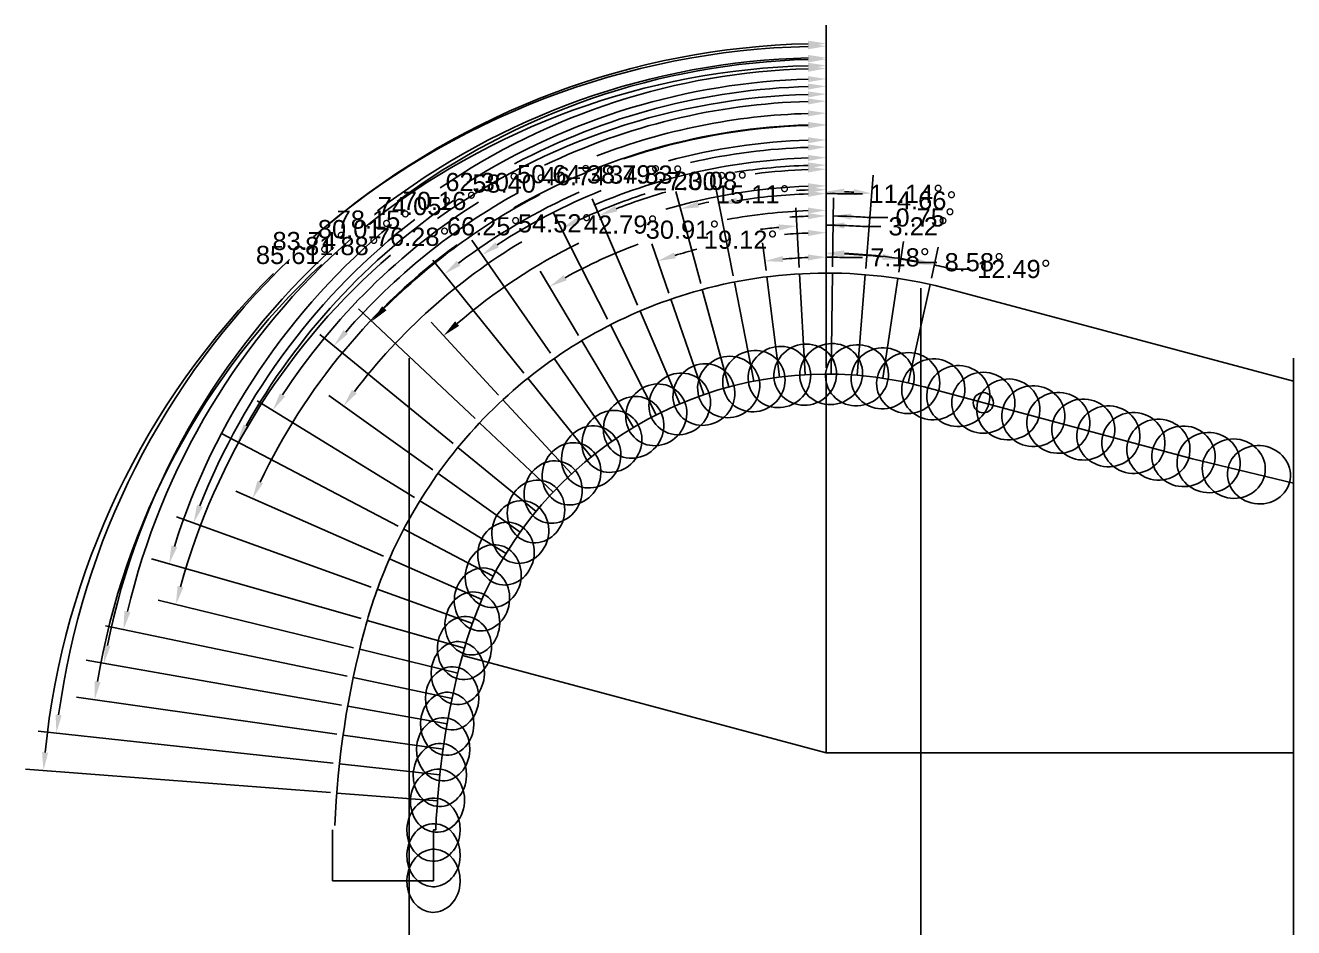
# Model space of a CAD drawing. Header units: inches. Extents: x -22.1 to 12.2, y -11.4 to 3.3.
# Drawn here: x -12.55 to 0, y -5.64 to 3.3 of the extents above; entities that cross this region are included whole.
import ezdxf

# ---------------------------------------------------------------- set-up
doc = ezdxf.new("R2010")
doc.units = ezdxf.units.IN
doc.header["$MEASUREMENT"] = 0
for name, color, linetype, true_color in [('Blade_1', 30, 'Continuous', 0xff7f00), ('Blade_3', 7, 'Continuous', 0x00cc00), ('Blade_5', 7, 'Continuous', 0x0066cc)]:
    doc.layers.add(name, color=color, linetype=linetype, true_color=true_color)
doc.styles.get("Standard").update_dxf_attribs({"font": 'arial.ttf'})
doc.dimstyles.get("Standard").update_dxf_attribs({"dimtxt": 0.18, "dimasz": 0.18, "dimexe": 0.18, "dimexo": 0.0625, "dimgap": 0.09, "dimtad": 0, "dimtih": 1, "dimtoh": 1, "dimdec": 4, "dimzin": 0, "dimdsep": 46, "dimtxsty": 'Standard', "dimcen": 0.09, "dimadec": 0, "dimazin": 0, "dimtfac": 1, "dimtdec": 4, "dimtofl": 0, "dimtmove": 0, "dimatfit": 3, "dimfxl": 1, "dimtolj": 1, "dimtzin": 0, "dimarcsym": 0})

# ---------------------------------------------------------------- blocks, each defined once
blk = doc.blocks.new('*D146')
at = {"layer": 'Blade_1', "color": 0, "lineweight": -2, "transparency": 16777216}
for p, q in [((-4.892, 0.899), (-4.925, 1.489)), ((-4.625, -0.094), (-4.625, 1.498)), ((-4.265, 1.305), (-4.085, 1.305))]:
    blk.add_line(p, q, dxfattribs=at)
for start, end in [(95.2221, 97.2204), (86.0027, 90), (86.0033, 88.0017)]:
    blk.add_arc((-4.625, -3.843), 5.161, start, end, dxfattribs=at)
at = {"layer": 'Blade_1', "color": 0, "transparency": 16777216}
for points in [[(-5.097, 1.326), (-5.093, 1.266), (-4.915, 1.31)], [(-4.446, 1.285), (-4.445, 1.345), (-4.625, 1.318)]]:
    blk.add_solid(points, dxfattribs=at)
at = {"layer": 'Defpoints', "color": 0, "transparency": 16777216}
for p in [(-4.819, 1.314), (-4.889, 0.836), (-4.832, -0.162), (-4.625, -0.156), (-4.625, -3.906)]:
    blk.add_point(p, dxfattribs=at)
at = {"layer": 'Blade_1', "color": 0, "transparency": 16777216, "insert": (-3.714, 1.305), "char_height": 0.18, "attachment_point": 5}
blk.add_mtext('\\A1;3.22°', dxfattribs=at)
blk = doc.blocks.new('*D147')
at = {"layer": 'Blade_1', "color": 0, "lineweight": -2, "transparency": 16777216}
for p, q in [((-4.625, -0.094), (-4.625, 1.215)), ((-3.907, 0.852), (-3.861, 1.158)), ((-3.71, 0.95), (-3.53, 0.95))]:
    blk.add_line(p, q, dxfattribs=at)
for start, end in [(83.5089, 87.9129), (79.3347, 81.4218)]:
    blk.add_arc((-4.625, -3.906), 4.942, start, end, dxfattribs=at)
at = {"layer": 'Blade_1', "color": 0, "transparency": 16777216}
for points in [[(-4.446, 1.002), (-4.444, 1.062), (-4.625, 1.035)], [(-4.062, 1.034), (-4.07, 0.974), (-3.888, 0.98)]]:
    blk.add_solid(points, dxfattribs=at)
at = {"layer": 'Defpoints', "color": 0, "transparency": 16777216}
for p in [(-4.378, 1.029), (-3.916, 0.791), (-4.625, -0.156), (-4.066, -0.198), (-4.625, -3.906)]:
    blk.add_point(p, dxfattribs=at)
at = {"layer": 'Blade_1', "color": 0, "transparency": 16777216, "insert": (-3.159, 0.95), "char_height": 0.18, "attachment_point": 5}
blk.add_mtext('\\A1;8.58°', dxfattribs=at)
blk = doc.blocks.new('*D148')
at = {"layer": 'Blade_1', "color": 0, "lineweight": -2, "transparency": 16777216}
for p, q in [((-4.625, -0.094), (-4.625, 1.85)), ((-5.867, 0.741), (-6.113, 1.653))]:
    blk.add_line(p, q, dxfattribs=at)
for start, end in [(91.8655, 93.0485), (102.1091, 103.2445)]:
    blk.add_arc((-4.625, -3.859), 5.529, start, end, dxfattribs=at)
at = {"layer": 'Blade_1', "color": 0, "transparency": 16777216}
for points in [[(-4.805, 1.697), (-4.804, 1.637), (-4.625, 1.67)], [(-5.884, 1.494), (-5.899, 1.552), (-6.066, 1.479)]]:
    blk.add_solid(points, dxfattribs=at)
at = {"layer": 'Defpoints', "color": 0, "transparency": 16777216}
for p in [(-5.11, 1.649), (-5.851, 0.681), (-4.625, -0.156), (-5.59, -0.284), (-4.625, -3.906)]:
    blk.add_point(p, dxfattribs=at)
at = {"layer": 'Blade_1', "color": 0, "transparency": 16777216, "insert": (-5.352, 1.622), "char_height": 0.18, "attachment_point": 5}
blk.add_mtext('\\A1;15.11°', dxfattribs=at)
blk = doc.blocks.new('*D149')
at = {"layer": 'Blade_1', "color": 0, "lineweight": -2, "transparency": 16777216}
for p, q in [((-4.625, -0.094), (-4.625, 2.093)), ((-6.789, 0.386), (-7.327, 1.444))]:
    blk.add_line(p, q, dxfattribs=at)
for start, end in [(91.7867, 99.0169), (108.0694, 115.2136)]:
    blk.add_arc((-4.625, -3.86), 5.773, start, end, dxfattribs=at)
at = {"layer": 'Blade_1', "color": 0, "transparency": 16777216}
for points in [[(-4.805, 1.94), (-4.805, 1.88), (-4.625, 1.913)], [(-7.071, 1.336), (-7.097, 1.39), (-7.246, 1.284)]]:
    blk.add_solid(points, dxfattribs=at)
at = {"layer": 'Defpoints', "color": 0, "transparency": 16777216}
for p in [(-5.528, 1.842), (-6.76, 0.331), (-4.625, -0.156), (-6.306, -0.56), (-4.625, -3.906)]:
    blk.add_point(p, dxfattribs=at)
at = {"layer": 'Blade_1', "color": 0, "transparency": 16777216, "insert": (-5.973, 1.753), "char_height": 0.18, "attachment_point": 5}
blk.add_mtext('\\A1;27.00°', dxfattribs=at)
blk = doc.blocks.new('*D150')
at = {"layer": 'Blade_1', "color": 0, "lineweight": -2, "transparency": 16777216}
for p, q in [((-4.625, -0.094), (-4.625, 2.342)), ((-7.616, -0.149), (-8.517, 0.972))]:
    blk.add_line(p, q, dxfattribs=at)
for start, end in [(91.7095, 105.0048), (113.9029, 127.0763)]:
    blk.add_arc((-4.625, -3.871), 6.033, start, end, dxfattribs=at)
at = {"layer": 'Blade_1', "color": 0, "transparency": 16777216}
for points in [[(-4.805, 2.189), (-4.805, 2.129), (-4.625, 2.162)], [(-8.244, 0.919), (-8.281, 0.966), (-8.404, 0.832)]]:
    blk.add_solid(points, dxfattribs=at)
at = {"layer": 'Defpoints', "color": 0, "transparency": 16777216}
for p in [(-5.975, 2.009), (-7.577, -0.198), (-4.625, -0.156), (-6.951, -0.977), (-4.625, -3.906)]:
    blk.add_point(p, dxfattribs=at)
at = {"layer": 'Blade_1', "color": 0, "transparency": 16777216, "insert": (-6.628, 1.82), "char_height": 0.18, "attachment_point": 5}
blk.add_mtext('\\A1;38.79°', dxfattribs=at)
blk = doc.blocks.new('*D151')
at = {"layer": 'Blade_1', "color": 0, "lineweight": -2, "transparency": 16777216}
for p, q in [((-4.625, -0.094), (-4.625, 2.607)), ((-8.317, -0.844), (-9.635, 0.237))]:
    blk.add_line(p, q, dxfattribs=at)
for start, end in [(91.6373, 111.1252), (118.9503, 139.0069)]:
    blk.add_arc((-4.625, -3.872), 6.299, start, end, dxfattribs=at)
at = {"layer": 'Blade_1', "color": 0, "transparency": 16777216}
for points in [[(-4.805, 2.455), (-4.805, 2.395), (-4.625, 2.427)], [(-9.357, 0.241), (-9.402, 0.28), (-9.496, 0.123)]]:
    blk.add_solid(points, dxfattribs=at)
at = {"layer": 'Defpoints', "color": 0, "transparency": 16777216}
for p in [(-6.454, 2.156), (-4.625, -0.156), (-8.269, -0.883), (-7.496, -1.517), (-4.625, -3.906)]:
    blk.add_point(p, dxfattribs=at)
at = {"layer": 'Blade_1', "color": 0, "transparency": 16777216, "insert": (-7.319, 1.822), "char_height": 0.18, "attachment_point": 5}
blk.add_mtext('\\A1;50.64°', dxfattribs=at)
blk = doc.blocks.new('*D152')
at = {"layer": 'Blade_1', "color": 0, "lineweight": -2, "transparency": 16777216}
for p, q in [((-4.625, -0.094), (-4.625, 2.873)), ((-8.861, -1.663), (-10.61, -0.745))]:
    blk.add_line(p, q, dxfattribs=at)
for start, end in [(91.5675, 117.9378), (124.0912, 150.7357)]:
    blk.add_arc((-4.625, -3.887), 6.58, start, end, dxfattribs=at)
at = {"layer": 'Blade_1', "color": 0, "transparency": 16777216}
for points in [[(-4.805, 2.721), (-4.805, 2.661), (-4.625, 2.693)], [(-10.339, -0.685), (-10.391, -0.656), (-10.451, -0.828)]]:
    blk.add_solid(points, dxfattribs=at)
at = {"layer": 'Defpoints', "color": 0, "transparency": 16777216}
for p in [(-6.958, 2.266), (-4.625, -0.156), (-8.805, -1.692), (-7.92, -2.157), (-4.625, -3.906)]:
    blk.add_point(p, dxfattribs=at)
at = {"layer": 'Blade_1', "color": 0, "transparency": 16777216, "insert": (-8.029, 1.744), "char_height": 0.18, "attachment_point": 5}
blk.add_mtext('\\A1;62.30°', dxfattribs=at)
blk = doc.blocks.new('*D153')
at = {"layer": 'Blade_1', "color": 0, "lineweight": -2, "transparency": 16777216}
for p, q in [((-4.625, -0.094), (-4.625, 3.05)), ((-9.226, -2.578), (-11.3, -1.985))]:
    blk.add_line(p, q, dxfattribs=at)
for start, end in [(91.5251, 124.3862), (129.5156, 162.5292)]:
    blk.add_arc((-4.625, -3.893), 6.762, start, end, dxfattribs=at)
at = {"layer": 'Blade_1', "color": 0, "transparency": 16777216}
for points in [[(-4.805, 2.897), (-4.805, 2.837), (-4.625, 2.87)], [(-11.047, -1.871), (-11.104, -1.854), (-11.127, -2.035)]]:
    blk.add_solid(points, dxfattribs=at)
at = {"layer": 'Defpoints', "color": 0, "transparency": 16777216}
for p in [(-7.449, 2.252), (-4.625, -0.156), (-9.166, -2.595), (-8.205, -2.87), (-4.625, -3.906)]:
    blk.add_point(p, dxfattribs=at)
at = {"layer": 'Blade_1', "color": 0, "transparency": 16777216, "insert": (-8.697, 1.506), "char_height": 0.18, "attachment_point": 5}
blk.add_mtext('\\A1;74.05°', dxfattribs=at)
blk = doc.blocks.new('*D154')
at = {"layer": 'Blade_1', "color": 0, "lineweight": -2, "transparency": 16777216}
for p, q in [((-4.625, -0.094), (-4.625, 3.156)), ((-9.421, -3.435), (-11.948, -2.99))]:
    blk.add_line(p, q, dxfattribs=at)
for start, end in [(91.4214, 127.7173), (132.192, 168.592)]:
    blk.add_arc((-4.625, -4.279), 7.256, start, end, dxfattribs=at)
at = {"layer": 'Blade_1', "color": 0, "transparency": 16777216}
for points in [[(-4.805, 3.004), (-4.805, 2.944), (-4.625, 2.976)], [(-11.708, -2.85), (-11.767, -2.839), (-11.771, -3.021)]]:
    blk.add_solid(points, dxfattribs=at)
at = {"layer": 'Defpoints', "color": 0, "transparency": 16777216}
for p in [(-7.882, 2.204), (-4.625, -0.156), (-9.36, -3.446), (-8.375, -3.619), (-4.625, -3.906)]:
    blk.add_point(p, dxfattribs=at)
at = {"layer": 'Blade_1', "color": 0, "transparency": 16777216, "insert": (-9.29, 1.278), "char_height": 0.18, "attachment_point": 5}
blk.add_mtext('\\A1;80.01°', dxfattribs=at)
blk = doc.blocks.new('*D155')
at = {"layer": 'Blade_1', "color": 0, "lineweight": -2, "transparency": 16777216}
for p, q in [((-4.625, -0.094), (-4.625, 3.271)), ((-9.531, -4.3), (-12.549, -4.069))]:
    blk.add_line(p, q, dxfattribs=at)
for start, end in [(91.3278, 130.792), (134.7448, 174.2827)]:
    blk.add_arc((-4.625, -4.677), 7.767, start, end, dxfattribs=at)
at = {"layer": 'Blade_1', "color": 0, "transparency": 16777216}
for points in [[(-4.805, 3.118), (-4.805, 3.059), (-4.625, 3.091)], [(-12.324, -3.906), (-12.384, -3.9), (-12.37, -4.082)]]:
    blk.add_solid(points, dxfattribs=at)
at = {"layer": 'Defpoints', "color": 0, "transparency": 16777216}
for p in [(-8.336, 2.147), (-4.625, -0.156), (-4.625, -3.906), (-9.468, -4.305), (-8.471, -4.382)]:
    blk.add_point(p, dxfattribs=at)
at = {"layer": 'Blade_1', "color": 0, "transparency": 16777216, "insert": (-9.903, 1.022), "char_height": 0.18, "attachment_point": 5}
blk.add_mtext('\\A1;85.61°', dxfattribs=at)
blk = doc.blocks.new('*D157')
at = {"layer": 'Blade_3', "color": 0, "lineweight": -2, "transparency": 16777216}
for p, q in [((-4.625, -0.094), (-4.625, 1.222)), ((-3.584, 0.792), (-3.516, 1.101)), ((-3.379, 0.883), (-3.199, 0.883))]:
    blk.add_line(p, q, dxfattribs=at)
for start, end in [(79.5902, 87.9157), (75.4215, 77.5058)]:
    blk.add_arc((-4.625, -3.906), 4.948, start, end, dxfattribs=at)
at = {"layer": 'Blade_3', "color": 0, "transparency": 16777216}
for points in [[(-4.446, 1.009), (-4.444, 1.069), (-4.625, 1.042)], [(-3.725, 0.99), (-3.737, 0.931), (-3.554, 0.925)]]:
    blk.add_solid(points, dxfattribs=at)
at = {"layer": 'Defpoints', "color": 0, "transparency": 16777216}
for p in [(-4.266, 1.029), (-3.597, 0.731), (-4.625, -0.156), (-3.814, -0.245), (-4.625, -3.906)]:
    blk.add_point(p, dxfattribs=at)
at = {"layer": 'Blade_3', "color": 0, "transparency": 16777216, "insert": (-2.767, 0.883), "char_height": 0.18, "attachment_point": 5}
blk.add_mtext('\\A1;12.49°', dxfattribs=at)
blk = doc.blocks.new('*D158')
at = {"layer": 'Blade_3', "color": 0, "lineweight": -2, "transparency": 16777216}
for p, q in [((-4.625, -0.094), (-4.625, 1.59)), ((-4.562, 0.906), (-4.553, 1.59)), ((-4.196, 1.393), (-4.016, 1.393))]:
    blk.add_line(p, q, dxfattribs=at)
for start, end in [(91.94, 93.8799), (85.3733, 89.2538), (85.3738, 87.3138)]:
    blk.add_arc((-4.625, -3.906), 5.316, start, end, dxfattribs=at)
at = {"layer": 'Blade_3', "color": 0, "transparency": 16777216}
for points in [[(-4.805, 1.437), (-4.804, 1.377), (-4.625, 1.41)], [(-4.377, 1.374), (-4.375, 1.434), (-4.556, 1.41)]]:
    blk.add_solid(points, dxfattribs=at)
at = {"layer": 'Defpoints', "color": 0, "transparency": 16777216}
for p in [(-4.602, 1.41), (-4.563, 0.843), (-4.625, -0.156), (-4.576, -0.157), (-4.625, -3.906)]:
    blk.add_point(p, dxfattribs=at)
at = {"layer": 'Blade_3', "color": 0, "transparency": 16777216, "insert": (-3.645, 1.393), "char_height": 0.18, "attachment_point": 5}
blk.add_mtext('\\A1;0.75°', dxfattribs=at)
blk = doc.blocks.new('*D159')
at = {"layer": 'Blade_3', "color": 0, "lineweight": -2, "transparency": 16777216}
for p, q in [((-4.625, -0.094), (-4.625, 1.811)), ((-5.546, 0.816), (-5.72, 1.704)), ((-4.445, 1.628), (-4.265, 1.628))]:
    blk.add_line(p, q, dxfattribs=at)
for start, end in [(91.8781, 99.2584), (88.1219, 90)]:
    blk.add_arc((-4.625, -3.861), 5.492, start, end, dxfattribs=at)
at = {"layer": 'Blade_3', "color": 0, "transparency": 16777216}
for points in [[(-4.805, 1.658), (-4.804, 1.598), (-4.625, 1.631)], [(-5.503, 1.53), (-5.514, 1.589), (-5.686, 1.527)]]:
    blk.add_solid(points, dxfattribs=at)
at = {"layer": 'Defpoints', "color": 0, "transparency": 16777216}
for p in [(-5.335, 1.585), (-5.534, 0.755), (-5.341, -0.226), (-4.625, -0.156), (-4.625, -3.906)]:
    blk.add_point(p, dxfattribs=at)
at = {"layer": 'Blade_3', "color": 0, "transparency": 16777216, "insert": (-3.832, 1.628), "char_height": 0.18, "attachment_point": 5}
blk.add_mtext('\\A1;11.14°', dxfattribs=at)
blk = doc.blocks.new('*D160')
at = {"layer": 'Blade_3', "color": 0, "lineweight": -2, "transparency": 16777216}
for p, q in [((-4.625, -0.094), (-4.625, 2.052)), ((-6.491, 0.525), (-6.94, 1.579))]:
    blk.add_line(p, q, dxfattribs=at)
for start, end in [(91.8017, 97.0466), (106.1058, 111.2774)]:
    blk.add_arc((-4.625, -3.853), 5.724, start, end, dxfattribs=at)
at = {"layer": 'Blade_3', "color": 0, "transparency": 16777216}
for points in [[(-4.805, 1.899), (-4.805, 1.839), (-4.625, 1.872)], [(-6.691, 1.454), (-6.714, 1.509), (-6.869, 1.414)]]:
    blk.add_solid(points, dxfattribs=at)
at = {"layer": 'Defpoints', "color": 0, "transparency": 16777216}
for p in [(-5.391, 1.82), (-6.466, 0.468), (-4.625, -0.156), (-6.074, -0.452), (-4.625, -3.906)]:
    blk.add_point(p, dxfattribs=at)
at = {"layer": 'Blade_3', "color": 0, "transparency": 16777216, "insert": (-5.77, 1.756), "char_height": 0.18, "attachment_point": 5}
blk.add_mtext('\\A1;23.08°', dxfattribs=at)
blk = doc.blocks.new('*D161')
at = {"layer": 'Blade_3', "color": 0, "lineweight": -2, "transparency": 16777216}
for p, q in [((-4.625, -0.094), (-4.625, 2.271)), ((-7.352, 0.049), (-8.133, 1.171))]:
    blk.add_line(p, q, dxfattribs=at)
for start, end in [(91.7298, 103.0191), (111.9195, 123.1001)]:
    blk.add_arc((-4.625, -3.871), 5.962, start, end, dxfattribs=at)
at = {"layer": 'Blade_3', "color": 0, "transparency": 16777216}
for points in [[(-4.805, 2.118), (-4.805, 2.058), (-4.625, 2.091)], [(-7.864, 1.099), (-7.898, 1.148), (-8.03, 1.023)]]:
    blk.add_solid(points, dxfattribs=at)
at = {"layer": 'Defpoints', "color": 0, "transparency": 16777216}
for p in [(-5.825, 1.969), (-7.317, -0.003), (-4.625, -0.156), (-6.746, -0.823), (-4.625, -3.906)]:
    blk.add_point(p, dxfattribs=at)
at = {"layer": 'Blade_3', "color": 0, "transparency": 16777216, "insert": (-6.409, 1.818), "char_height": 0.18, "attachment_point": 5}
blk.add_mtext('\\A1;34.83°', dxfattribs=at)
blk = doc.blocks.new('*D162')
at = {"layer": 'Blade_3', "color": 0, "lineweight": -2, "transparency": 16777216}
for p, q in [((-4.625, -0.094), (-4.625, 2.489)), ((-8.1, -0.597), (-9.254, 0.488))]:
    blk.add_line(p, q, dxfattribs=at)
for start, end in [(91.67, 108.9419), (117.3131, 135.0689)]:
    blk.add_arc((-4.625, -3.867), 6.176, start, end, dxfattribs=at)
at = {"layer": 'Blade_3', "color": 0, "transparency": 16777216}
for points in [[(-4.805, 2.336), (-4.805, 2.276), (-4.625, 2.309)], [(-8.976, 0.474), (-9.019, 0.515), (-9.122, 0.365)]]:
    blk.add_solid(points, dxfattribs=at)
at = {"layer": 'Defpoints', "color": 0, "transparency": 16777216}
for p in [(-6.284, 2.082), (-4.625, -0.156), (-8.055, -0.64), (-7.327, -1.325), (-4.625, -3.906)]:
    blk.add_point(p, dxfattribs=at)
at = {"layer": 'Blade_3', "color": 0, "transparency": 16777216, "insert": (-7.075, 1.802), "char_height": 0.18, "attachment_point": 5}
blk.add_mtext('\\A1;46.74°', dxfattribs=at)
blk = doc.blocks.new('*D163')
at = {"layer": 'Blade_3', "color": 0, "lineweight": -2, "transparency": 16777216}
for p, q in [((-4.625, -0.094), (-4.625, 2.726)), ((-8.698, -1.378), (-10.254, -0.42))]:
    blk.add_line(p, q, dxfattribs=at)
for start, end in [(91.6042, 115.6831), (122.3692, 146.7985)]:
    blk.add_arc((-4.625, -3.883), 6.429, start, end, dxfattribs=at)
at = {"layer": 'Blade_3', "color": 0, "transparency": 16777216}
for points in [[(-4.805, 2.573), (-4.805, 2.513), (-4.625, 2.546)], [(-9.979, -0.379), (-10.03, -0.347), (-10.101, -0.515)]]:
    blk.add_solid(points, dxfattribs=at)
at = {"layer": 'Defpoints', "color": 0, "transparency": 16777216}
for p in [(-6.768, 2.178), (-4.625, -0.156), (-8.645, -1.41), (-7.793, -1.934), (-4.625, -3.906)]:
    blk.add_point(p, dxfattribs=at)
at = {"layer": 'Blade_3', "color": 0, "transparency": 16777216, "insert": (-7.762, 1.729), "char_height": 0.18, "attachment_point": 5}
blk.add_mtext('\\A1;58.40°', dxfattribs=at)
blk = doc.blocks.new('*D164')
at = {"layer": 'Blade_3', "color": 0, "lineweight": -2, "transparency": 16777216}
for p, q in [((-4.625, -0.094), (-4.625, 2.946)), ((-9.126, -2.265), (-11.055, -1.569))]:
    blk.add_line(p, q, dxfattribs=at)
for start, end in [(91.5496, 122.2547), (127.7189, 158.6099)]:
    blk.add_arc((-4.625, -3.889), 6.655, start, end, dxfattribs=at)
at = {"layer": 'Blade_3', "color": 0, "transparency": 16777216}
for points in [[(-4.805, 2.794), (-4.805, 2.734), (-4.625, 2.766)], [(-10.794, -1.472), (-10.85, -1.451), (-10.885, -1.63)]]:
    blk.add_solid(points, dxfattribs=at)
at = {"layer": 'Defpoints', "color": 0, "transparency": 16777216}
for p in [(-7.267, 2.22), (-4.625, -0.156), (-9.067, -2.286), (-8.126, -2.626), (-4.625, -3.906)]:
    blk.add_point(p, dxfattribs=at)
at = {"layer": 'Blade_3', "color": 0, "transparency": 16777216, "insert": (-8.45, 1.557), "char_height": 0.18, "attachment_point": 5}
blk.add_mtext('\\A1;70.16°', dxfattribs=at)
blk = doc.blocks.new('*D165')
at = {"layer": 'Blade_3', "color": 0, "lineweight": -2, "transparency": 16777216}
for p, q in [((-4.625, -0.094), (-4.625, 3.141)), ((-9.366, -3.149), (-11.755, -2.648))]:
    blk.add_line(p, q, dxfattribs=at)
for start, end in [(91.4515, 126.6848), (131.3461, 166.6963)]:
    blk.add_arc((-4.625, -4.144), 7.105, start, end, dxfattribs=at)
at = {"layer": 'Blade_3', "color": 0, "transparency": 16777216}
for points in [[(-4.805, 2.989), (-4.805, 2.929), (-4.625, 2.961)], [(-11.51, -2.516), (-11.569, -2.503), (-11.579, -2.685)]]:
    blk.add_solid(points, dxfattribs=at)
at = {"layer": 'Defpoints', "color": 0, "transparency": 16777216}
for p in [(-7.745, 2.239), (-4.625, -0.156), (-9.305, -3.162), (-8.326, -3.368), (-4.625, -3.906)]:
    blk.add_point(p, dxfattribs=at)
at = {"layer": 'Blade_3', "color": 0, "transparency": 16777216, "insert": (-9.104, 1.372), "char_height": 0.18, "attachment_point": 5}
blk.add_mtext('\\A1;78.15°', dxfattribs=at)
blk = doc.blocks.new('*D166')
at = {"layer": 'Blade_3', "color": 0, "lineweight": -2, "transparency": 16777216}
for p, q in [((-4.625, -0.094), (-4.625, 3.297)), ((-9.504, -4.011), (-12.421, -3.691))]:
    blk.add_line(p, q, dxfattribs=at)
for start, end in [(91.346, 129.7913), (133.8724, 172.3988)]:
    blk.add_arc((-4.625, -4.545), 7.662, start, end, dxfattribs=at)
at = {"layer": 'Blade_3', "color": 0, "transparency": 16777216}
for points in [[(-4.805, 3.145), (-4.805, 3.085), (-4.625, 3.117)], [(-12.19, -3.535), (-12.25, -3.528), (-12.242, -3.711)]]:
    blk.add_solid(points, dxfattribs=at)
at = {"layer": 'Defpoints', "color": 0, "transparency": 16777216}
for p in [(-8.212, 2.225), (-4.625, -0.156), (-4.625, -3.906), (-9.441, -4.017), (-8.447, -4.126)]:
    blk.add_point(p, dxfattribs=at)
at = {"layer": 'Blade_3', "color": 0, "transparency": 16777216, "insert": (-9.739, 1.16), "char_height": 0.18, "attachment_point": 5}
blk.add_mtext('\\A1;83.74°', dxfattribs=at)
blk = doc.blocks.new('*D167')
at = {"layer": 'Blade_5', "color": 0, "lineweight": -2, "transparency": 16777216}
for p, q in [((-4.625, -0.094), (-4.625, 1.832)), ((-4.234, 0.89), (-4.159, 1.813))]:
    blk.add_line(p, q, dxfattribs=at)
blk.add_arc((-4.625, -3.906), 5.558, 87.1934, 88.1443, dxfattribs=at)
at = {"layer": 'Blade_5', "color": 0, "transparency": 16777216}
for points in [[(-4.446, 1.619), (-4.445, 1.679), (-4.625, 1.652)], [(-4.351, 1.675), (-4.355, 1.615), (-4.173, 1.633)]]:
    blk.add_solid(points, dxfattribs=at)
at = {"layer": 'Defpoints', "color": 0, "transparency": 16777216}
for p in [(-4.474, 1.65), (-4.239, 0.828), (-4.625, -0.156), (-4.32, -0.169), (-4.625, -3.906)]:
    blk.add_point(p, dxfattribs=at)
at = {"layer": 'Blade_5', "color": 0, "transparency": 16777216, "insert": (-3.63, 1.562), "char_height": 0.18, "attachment_point": 5}
blk.add_mtext('\\A1;4.66°', dxfattribs=at)
blk = doc.blocks.new('*D168')
at = {"layer": 'Blade_5', "color": 0, "lineweight": -2, "transparency": 16777216}
for p, q in [((-5.22, 0.869), (-5.255, 1.142)), ((-4.625, -0.094), (-4.625, 1.182)), ((-4.445, 0.998), (-4.265, 0.998))]:
    blk.add_line(p, q, dxfattribs=at)
for start, end in [(92.1233, 95.059), (87.8767, 90)]:
    blk.add_arc((-4.625, -3.856), 4.857, start, end, dxfattribs=at)
at = {"layer": 'Blade_5', "color": 0, "transparency": 16777216}
for points in [[(-5.05, 0.953), (-5.057, 1.012), (-5.232, 0.963)], [(-4.806, 1.028), (-4.804, 0.968), (-4.625, 1.002)]]:
    blk.add_solid(points, dxfattribs=at)
at = {"layer": 'Defpoints', "color": 0, "transparency": 16777216}
for p in [(-5.03, 0.985), (-5.213, 0.807), (-5.088, -0.185), (-4.625, -0.156), (-4.625, -3.906)]:
    blk.add_point(p, dxfattribs=at)
at = {"layer": 'Blade_5', "color": 0, "transparency": 16777216, "insert": (-3.894, 0.998), "char_height": 0.18, "attachment_point": 5}
blk.add_mtext('\\A1;7.18°', dxfattribs=at)
blk = doc.blocks.new('*D169')
at = {"layer": 'Blade_5', "color": 0, "lineweight": -2, "transparency": 16777216}
for p, q in [((-4.625, -0.094), (-4.625, 1.424)), ((-6.183, 0.644), (-6.352, 1.133))]:
    blk.add_line(p, q, dxfattribs=at)
for start, end in [(92.0251, 94.6521), (104.542, 107.0969)]:
    blk.add_arc((-4.625, -3.85), 5.093, start, end, dxfattribs=at)
at = {"layer": 'Blade_5', "color": 0, "transparency": 16777216}
for points in [[(-4.806, 1.27), (-4.804, 1.21), (-4.625, 1.244)], [(-6.113, 0.99), (-6.132, 1.047), (-6.293, 0.962)]]:
    blk.add_solid(points, dxfattribs=at)
at = {"layer": 'Defpoints', "color": 0, "transparency": 16777216}
for p in [(-5.19, 1.212), (-6.163, 0.585), (-4.625, -0.156), (-5.835, -0.36), (-4.625, -3.906)]:
    blk.add_point(p, dxfattribs=at)
at = {"layer": 'Blade_5', "color": 0, "transparency": 16777216, "insert": (-5.471, 1.173), "char_height": 0.18, "attachment_point": 5}
blk.add_mtext('\\A1;19.12°', dxfattribs=at)
blk = doc.blocks.new('*D170')
at = {"layer": 'Blade_5', "color": 0, "lineweight": -2, "transparency": 16777216}
for p, q in [((-4.625, -0.094), (-4.625, 1.645)), ((-7.076, 0.227), (-7.456, 0.862))]:
    blk.add_line(p, q, dxfattribs=at)
for start, end in [(91.9343, 100.5861), (110.4406, 118.9749)]:
    blk.add_arc((-4.625, -3.867), 5.332, start, end, dxfattribs=at)
at = {"layer": 'Blade_5', "color": 0, "transparency": 16777216}
for points in [[(-4.805, 1.492), (-4.804, 1.432), (-4.625, 1.465)], [(-7.193, 0.772), (-7.223, 0.824), (-7.364, 0.708)]]:
    blk.add_solid(points, dxfattribs=at)
at = {"layer": 'Defpoints', "color": 0, "transparency": 16777216}
for p in [(-5.579, 1.379), (-7.044, 0.174), (-4.625, -0.156), (-6.531, -0.684), (-4.625, -3.906)]:
    blk.add_point(p, dxfattribs=at)
at = {"layer": 'Blade_5', "color": 0, "transparency": 16777216, "insert": (-6.046, 1.272), "char_height": 0.18, "attachment_point": 5}
blk.add_mtext('\\A1;30.91°', dxfattribs=at)
blk = doc.blocks.new('*D171')
at = {"layer": 'Blade_5', "color": 0, "lineweight": -2, "transparency": 16777216}
for p, q in [((-4.625, -0.094), (-4.625, 1.887)), ((-7.866, -0.365), (-8.533, 0.356))]:
    blk.add_line(p, q, dxfattribs=at)
for start, end in [(91.8505, 106.5541), (116.043, 130.9347)]:
    blk.add_arc((-4.625, -3.867), 5.573, start, end, dxfattribs=at)
at = {"layer": 'Blade_5', "color": 0, "transparency": 16777216}
for points in [[(-4.805, 1.734), (-4.804, 1.674), (-4.625, 1.707)], [(-8.257, 0.321), (-8.297, 0.366), (-8.411, 0.223)]]:
    blk.add_solid(points, dxfattribs=at)
at = {"layer": 'Defpoints', "color": 0, "transparency": 16777216}
for p in [(-5.998, 1.535), (-4.625, -0.156), (-7.824, -0.411), (-7.145, -1.144), (-4.625, -3.906)]:
    blk.add_point(p, dxfattribs=at)
at = {"layer": 'Blade_5', "color": 0, "transparency": 16777216, "insert": (-6.658, 1.323), "char_height": 0.18, "attachment_point": 5}
blk.add_mtext('\\A1;42.79°', dxfattribs=at)
blk = doc.blocks.new('*D172')
at = {"layer": 'Blade_5', "color": 0, "lineweight": -2, "transparency": 16777216}
for p, q in [((-4.625, -0.094), (-4.625, 2.167)), ((-8.517, -1.104), (-9.547, -0.37))]:
    blk.add_line(p, q, dxfattribs=at)
for start, end in [(91.7587, 113.0828), (120.9183, 142.7656)]:
    blk.add_arc((-4.625, -3.878), 5.864, start, end, dxfattribs=at)
at = {"layer": 'Blade_5', "color": 0, "transparency": 16777216}
for points in [[(-4.805, 2.014), (-4.805, 1.954), (-4.625, 1.987)], [(-9.27, -0.347), (-9.318, -0.312), (-9.401, -0.474)]]:
    blk.add_solid(points, dxfattribs=at)
at = {"layer": 'Defpoints', "color": 0, "transparency": 16777216}
for p in [(-6.454, 1.694), (-4.625, -0.156), (-8.466, -1.141), (-7.652, -1.721), (-4.625, -3.906)]:
    blk.add_point(p, dxfattribs=at)
at = {"layer": 'Blade_5', "color": 0, "transparency": 16777216, "insert": (-7.311, 1.335), "char_height": 0.18, "attachment_point": 5}
blk.add_mtext('\\A1;54.52°', dxfattribs=at)
blk = doc.blocks.new('*D173')
at = {"layer": 'Blade_5', "color": 0, "lineweight": -2, "transparency": 16777216}
for p, q in [((-4.625, -0.094), (-4.625, 2.494)), ((-9.004, -1.96), (-10.465, -1.317))]:
    blk.add_line(p, q, dxfattribs=at)
for start, end in [(91.6633, 119.9084), (126.0841, 154.585)]:
    blk.add_arc((-4.625, -3.887), 6.201, start, end, dxfattribs=at)
at = {"layer": 'Blade_5', "color": 0, "transparency": 16777216}
for points in [[(-4.805, 2.341), (-4.805, 2.281), (-4.625, 2.314)], [(-10.198, -1.238), (-10.253, -1.213), (-10.301, -1.389)]]:
    blk.add_solid(points, dxfattribs=at)
at = {"layer": 'Defpoints', "color": 0, "transparency": 16777216}
for p in [(-6.956, 1.859), (-4.625, -0.156), (-8.946, -1.985), (-8.031, -2.388), (-4.625, -3.906)]:
    blk.add_point(p, dxfattribs=at)
at = {"layer": 'Blade_5', "color": 0, "transparency": 16777216, "insert": (-8.013, 1.306), "char_height": 0.18, "attachment_point": 5}
blk.add_mtext('\\A1;66.25°', dxfattribs=at)
blk = doc.blocks.new('*D174')
at = {"layer": 'Blade_5', "color": 0, "lineweight": -2, "transparency": 16777216}
for p, q in [((-4.625, -0.094), (-4.625, 2.796)), ((-9.302, -2.866), (-11.234, -2.394))]:
    blk.add_line(p, q, dxfattribs=at)
for start, end in [(91.5572, 125.5157), (130.6214, 164.725)]:
    blk.add_arc((-4.625, -4.007), 6.623, start, end, dxfattribs=at)
at = {"layer": 'Blade_5', "color": 0, "transparency": 16777216}
for points in [[(-4.805, 2.643), (-4.805, 2.583), (-4.625, 2.616)], [(-10.985, -2.27), (-11.043, -2.255), (-11.059, -2.437)]]:
    blk.add_solid(points, dxfattribs=at)
at = {"layer": 'Defpoints', "color": 0, "transparency": 16777216}
for p in [(-7.469, 1.974), (-4.625, -0.156), (-9.241, -2.88), (-8.27, -3.118), (-4.625, -3.906)]:
    blk.add_point(p, dxfattribs=at)
at = {"layer": 'Blade_5', "color": 0, "transparency": 16777216, "insert": (-8.716, 1.202), "char_height": 0.18, "attachment_point": 5}
blk.add_mtext('\\A1;76.28°', dxfattribs=at)
blk = doc.blocks.new('*D175')
at = {"layer": 'Blade_5', "color": 0, "lineweight": -2, "transparency": 16777216}
for p, q in [((-4.625, -0.094), (-4.625, 3.079)), ((-9.467, -3.722), (-12.042, -3.355))]:
    blk.add_line(p, q, dxfattribs=at)
for start, end in [(91.4105, 128.7139), (133.0698, 170.4686)]:
    blk.add_arc((-4.625, -4.413), 7.312, start, end, dxfattribs=at)
at = {"layer": 'Blade_5', "color": 0, "transparency": 16777216}
for points in [[(-4.805, 2.926), (-4.805, 2.866), (-4.625, 2.899)], [(-11.806, -3.207), (-11.865, -3.198), (-11.863, -3.38)]]:
    blk.add_solid(points, dxfattribs=at)
at = {"layer": 'Defpoints', "color": 0, "transparency": 16777216}
for p in [(-7.978, 2.085), (-4.625, -0.156), (-9.405, -3.731), (-8.415, -3.872), (-4.625, -3.906)]:
    blk.add_point(p, dxfattribs=at)
at = {"layer": 'Blade_5', "color": 0, "transparency": 16777216, "insert": (-9.416, 1.11), "char_height": 0.18, "attachment_point": 5}
blk.add_mtext('\\A1;81.88°', dxfattribs=at)

msp = doc.modelspace()

# ---------------------------------------------------------------- linework, layer by layer
at = {"color": 1}
for p, q in [((-3.6875, -11), (-3.6875, 0.69271)), ((-3.39561, 0.6819), (0, -0.22795)), ((-3.65443, -0.28403), (-1, -0.99528)), ((-1, -0.99528), (0, -1.23536)), ((-9.50992, -5.17426), (-9.50992, -4.66805)), ((-8.50992, -5.17426), (-8.50992, -4.66805)), ((-8.50992, -4.66805), (-8.48792, -4.66805))]:
    msp.add_line(p, q, dxfattribs=at)
for p, q in [((-8.75, 0), (-8.75, -9.21284)), ((0, 0), (0, -9.21284)), ((-4.625, -0.15625), (-4.625, -3.90625)), ((-4.625, -3.90625), (-8.22468, -2.94172)), ((0, -3.90625), (-4.625, -3.90625))]:
    msp.add_line(p, q)
msp.add_circle((-3.07026, -0.44055), 0.1)
for centre, radius, start, end in [((-4.625, -3.90625), 4.75, 75, 90), ((-4.625, -3.90625), 3.75, 75, 90), ((-0.62438, -4.98391), 8.86988, 164.95991, 177.699803), ((-0.62438, -4.98391), 7.86988, 164.95991, 177.699803)]:
    msp.add_arc(centre, radius, start, end, dxfattribs=at)
msp.add_ellipse((-4.625, -3.90625), major_axis=(0, 3.75), ratio=0.99333333, start_param=0, end_param=1.31066435, dxfattribs=at)
msp.add_open_spline([(-4.625, 0.84375), (-5.04502, 0.84375), (-5.465, 0.78711), (-6.55178, 0.48867), (-7.19026, 0.14539), (-8.25624, -0.78529), (-8.68307, -1.37202), (-9.05507, -2.23783), (-9.13161, -2.45976), (-9.19146, -2.68611)], degree=3, knots=[0, 0, 0, 0, 0.26629982, 0.26629982, 0.71442818, 0.71442818, 1.16255655, 1.16255655, 1.31066435, 1.31066435, 1.31066435, 1.31066435], dxfattribs=at)
at = {"layer": 'Blade_1'}
for p, q in [((-4.83235, -0.16206), (-4.88858, 0.83633)), ((-4.06565, -0.1982), (-3.91649, 0.79061)), ((-5.59008, -0.28429), (-5.85075, 0.68114)), ((-6.30638, -0.56), (-6.76015, 0.33057)), ((-6.95075, -0.977), (-7.57713, -0.19755)), ((-7.49613, -1.51709), (-8.26902, -0.88322)), ((-7.91993, -2.15703), (-8.8052, -1.69232)), ((-8.20488, -2.86974), (-9.1664, -2.59502)), ((-8.37502, -3.61915), (-9.35987, -3.44573)), ((-8.47118, -4.38159), (-9.46825, -4.30505)), ((-8.50992, -5.17426), (-9.50992, -5.17426))]:
    msp.add_line(p, q, dxfattribs=at)
for centre, major_axis, ratio in [((-4.83235, -0.16206), (0.27844, 0.14187), 0.96126171), ((-4.06565, -0.1982), (0.30185, 0.08088), 0.96455743), ((-5.59008, -0.28429), (0.24354, 0.19581), 0.95731951), ((-3.31778, -0.37423), (0.31188, 0.01962), 0.96592584), ((-6.30638, -0.56), (0.19793, 0.24183), 0.94380096), ((-2.57523, -0.5732), (0.31207, -0.01635), 0.96592584), ((-1.83267, -0.77217), (0.31207, -0.01635), 0.96592584), ((-6.95075, -0.977), (0.1443, 0.27719), 0.92253811), ((-1.09012, -0.97113), (0.31207, -0.01635), 0.96126171), ((-0.34319, -1.15297), (0.30865, -0.04889), 0.92387957), ((-7.49613, -1.51709), (0.08561, 0.30054), 0.90183255), ((-7.91993, -2.15703), (0.05373, 0.30785), 0.88376566), ((-8.20488, -2.86974), (0.0218, 0.31174), 0.8553643), ((-8.37502, -3.61915), (0.01091, 0.31231), 0.84432797), ((-8.47118, -4.38159), (0.0218, 0.31174), 0.8553643), ((-8.50992, -5.17426), (0.01091, 0.31231), 0.84432797)]:
    msp.add_ellipse(centre, major_axis=major_axis, ratio=ratio, dxfattribs=at)
at = {"layer": 'Blade_3'}
for p, q in [((-5.34053, -0.22608), (-5.53367, 0.75505)), ((-4.57616, -0.15657), (-4.56314, 0.84335)), ((-3.81372, -0.24506), (-3.59738, 0.73126)), ((-6.07415, -0.45166), (-6.46602, 0.46798)), ((-6.74571, -0.82331), (-7.3167, -0.00268)), ((-7.32683, -1.32472), (-8.05491, -0.63955)), ((-7.79335, -1.93423), (-8.64478, -1.41048)), ((-8.12615, -2.62589), (-9.06679, -2.28649)), ((-8.32648, -3.36754), (-9.30516, -3.16215)), ((-8.44741, -4.12644), (-9.44146, -4.01748))]:
    msp.add_line(p, q, dxfattribs=at)
for centre, major_axis, ratio in [((-4.57616, -0.15657), (0.28766, 0.1221), 0.96269176), ((-5.34053, -0.22608), (0.2563, 0.1788), 0.95881974), ((-3.81372, -0.24506), (0.30655, 0.0607), 0.9650165), ((-6.07415, -0.45166), (0.21432, 0.22743), 0.95051575), ((-3.07026, -0.44055), (0.31249, -0.00218), 0.96592584), ((-2.32771, -0.63952), (0.31207, -0.01635), 0.96592584), ((-6.74571, -0.82331), (0.16328, 0.26645), 0.92977651), ((-1.58515, -0.83849), (0.31207, -0.01635), 0.96592584), ((-0.84153, -1.03333), (0.31174, -0.0218), 0.95371697), ((-7.32683, -1.32472), (0.10586, 0.29403), 0.90777751), ((-7.79335, -1.93423), (0.06444, 0.30578), 0.88941641), ((-8.12615, -2.62589), (0.03267, 0.31079), 0.86515146), ((-8.32648, -3.36754), (0.01091, 0.31231), 0.84432797), ((-8.44741, -4.12644), (0.01091, 0.31231), 0.84432797), ((-8.50992, -4.92115), (0.01091, 0.31231), 0.84432797)]:
    msp.add_ellipse(centre, major_axis=major_axis, ratio=ratio, dxfattribs=at)
at = {"layer": 'Blade_5'}
for p, q in [((-5.08755, -0.18527), (-5.21257, 0.80682)), ((-4.3202, -0.16866), (-4.23891, 0.82803)), ((-5.83501, -0.35961), (-6.16255, 0.5851)), ((-6.53058, -0.68408), (-7.04402, 0.1735)), ((-7.14476, -1.14441), (-7.824, -0.41052)), ((-7.65187, -1.72058), (-8.46583, -1.1405)), ((-8.03103, -2.38795), (-8.94632, -1.98517)), ((-8.26978, -3.11764), (-9.24125, -2.8805)), ((-8.41535, -3.8722), (-9.40532, -3.73094))]:
    msp.add_line(p, q, dxfattribs=at)
for centre, major_axis, ratio in [((-5.08755, -0.18527), (0.26758, 0.16142), 0.9598053), ((-4.3202, -0.16866), (0.29547, 0.10174), 0.96363046), ((-3.5653, -0.30791), (0.3099, 0.04025), 0.96547264), ((-5.83501, -0.35961), (0.22929, 0.21233), 0.95579303), ((-2.82275, -0.50688), (0.31231, -0.01091), 0.96592584), ((-6.53058, -0.68408), (0.18103, 0.25473), 0.93667221), ((-2.08019, -0.70584), (0.31207, -0.01635), 0.96592584), ((-1.33764, -0.90481), (0.31207, -0.01635), 0.96592584), ((-7.14476, -1.14441), (0.12561, 0.28614), 0.91495969), ((-0.59236, -1.09315), (0.31079, -0.03267), 0.93969264), ((-7.65187, -1.72058), (0.07507, 0.30335), 0.89571179), ((-8.03103, -2.38795), (0.04349, 0.30946), 0.87377226), ((-8.26978, -3.11764), (0.01091, 0.31231), 0.84432797), ((-8.41535, -3.8722), (0.01091, 0.31231), 0.84432797), ((-8.50992, -4.66805), (0.01091, 0.31231), 0.84432797)]:
    msp.add_ellipse(centre, major_axis=major_axis, ratio=ratio, dxfattribs=at)

# ---------------------------------------------------------------- dimensions: what is measured, and where the dimension line sits
at = {"layer": 'Blade_1'}
for base, line1, picture, middle in [((-8.33568, 2.14693), ((-8.47118, -4.38159), (-9.46825, -4.30505)), '*D155', (-9.90302, 1.02187)), ((-7.88185, 2.20418), ((-8.37502, -3.61915), (-9.35987, -3.44573)), '*D154', (-9.28951, 1.27815)), ((-7.44918, 2.25192), ((-8.20488, -2.86974), (-9.1664, -2.59502)), '*D153', (-8.69731, 1.50623)), ((-6.95804, 2.26552), ((-7.91993, -2.15703), (-8.8052, -1.69232)), '*D152', (-8.02871, 1.74425)), ((-6.45421, 2.15592), ((-7.49613, -1.51709), (-8.26902, -0.88322)), '*D151', (-7.31917, 1.82213)), ((-5.97483, 2.00904), ((-6.95075, -0.977), (-7.57713, -0.19755)), '*D150', (-6.62826, 1.81969)), ((-5.52804, 1.84166), ((-6.30638, -0.56), (-6.76015, 0.33057)), '*D149', (-5.97259, 1.75323)), ((-5.11038, 1.64875), ((-5.59008, -0.28429), (-5.85075, 0.68114)), '*D148', (-5.35189, 1.62211)), ((-4.81855, 1.31406), ((-4.83235, -0.16206), (-4.88858, 0.83633)), '*D146', (-3.71386, 1.30513)), ((-4.37848, 1.02933), ((-4.06565, -0.1982), (-3.91649, 0.79061)), '*D147', (-3.15889, 0.95011))]:
    dim = msp.add_angular_dim_2l(base=base, line1=line1, line2=((-4.625, -0.15625), (-4.625, -3.90625)), dimstyle='Standard', override={"dimadec": 2}, dxfattribs=at)
    dim.commit()
    dim.dimension.update_dxf_attribs({"geometry": picture, "text_midpoint": middle})
at = {"layer": 'Blade_3'}
for base, line1, picture, middle in [((-8.21214, 2.22525), ((-8.44741, -4.12644), (-9.44146, -4.01748)), '*D166', (-9.73933, 1.16012)), ((-7.74526, 2.23921), ((-8.32648, -3.36754), (-9.30516, -3.16215)), '*D165', (-9.10364, 1.37176)), ((-7.26677, 2.21955), ((-8.12615, -2.62589), (-9.06679, -2.28649)), '*D164', (-8.45002, 1.55736)), ((-6.76759, 2.17817), ((-7.79335, -1.93423), (-8.64478, -1.41048)), '*D163', (-7.76154, 1.72866)), ((-6.2837, 2.08161), ((-7.32683, -1.32472), (-8.05491, -0.63955)), '*D162', (-7.07471, 1.80189)), ((-5.82488, 1.969), ((-6.74571, -0.82331), (-7.3167, -0.00268)), '*D161', (-6.40943, 1.81769)), ((-5.3913, 1.82024), ((-6.07415, -0.45166), (-6.46602, 0.46798)), '*D160', (-5.77013, 1.75606)), ((-5.3346, 1.58463), ((-5.34053, -0.22608), (-5.53367, 0.75505)), '*D159', (-3.83215, 1.62772)), ((-4.60192, 1.41017), ((-4.57616, -0.15657), (-4.56314, 0.84335)), '*D158', (-3.64473, 1.39289)), ((-4.26564, 1.02895), ((-3.81372, -0.24506), (-3.59738, 0.73126)), '*D157', (-2.76662, 0.8827))]:
    dim = msp.add_angular_dim_2l(base=base, line1=line1, line2=((-4.625, -0.15625), (-4.625, -3.90625)), dimstyle='Standard', override={"dimadec": 2}, dxfattribs=at)
    dim.commit()
    dim.dimension.update_dxf_attribs({"geometry": picture, "text_midpoint": middle})
at = {"layer": 'Blade_5'}
for base, line1, picture, middle in [((-7.97774, 2.0847), ((-8.41535, -3.8722), (-9.40532, -3.73094)), '*D175', (-9.41612, 1.11025)), ((-7.46881, 1.97433), ((-8.26978, -3.11764), (-9.24125, -2.8805)), '*D174', (-8.71553, 1.20181)), ((-6.95618, 1.85922), ((-8.03103, -2.38795), (-8.94632, -1.98517)), '*D173', (-8.01349, 1.30639)), ((-6.45416, 1.69399), ((-7.65187, -1.72058), (-8.46583, -1.1405)), '*D172', (-7.31119, 1.33516)), ((-5.99802, 1.53475), ((-7.14476, -1.14441), (-7.824, -0.41052)), '*D171', (-6.65795, 1.32253)), ((-5.57865, 1.3791), ((-6.53058, -0.68408), (-7.04402, 0.1735)), '*D170', (-6.04584, 1.27228)), ((-5.19042, 1.21202), ((-5.83501, -0.35961), (-6.16255, 0.5851)), '*D169', (-5.47095, 1.17276)), ((-5.03046, 0.98463), ((-5.08755, -0.18527), (-5.21257, 0.80682)), '*D168', (-3.89435, 0.99825))]:
    dim = msp.add_angular_dim_2l(base=base, line1=line1, line2=((-4.625, -0.15625), (-4.625, -3.90625)), dimstyle='Standard', override={"dimadec": 2}, dxfattribs=at)
    dim.commit()
    dim.dimension.update_dxf_attribs({"geometry": picture, "text_midpoint": middle})
dim = msp.add_angular_dim_2l(base=(-4.47427, 1.64969), line1=((-4.3202, -0.16866), (-4.23891, 0.82803)), line2=((-4.625, -0.15625), (-4.625, -3.90625)), dimstyle='Standard', override={"dimadec": 2}, dxfattribs=at)
dim.commit()
dim.dimension.update_dxf_attribs({"geometry": '*D167', "text_midpoint": (-3.63035, 1.56201), "dimtype": 162})

doc.saveas('drawing.dxf')
